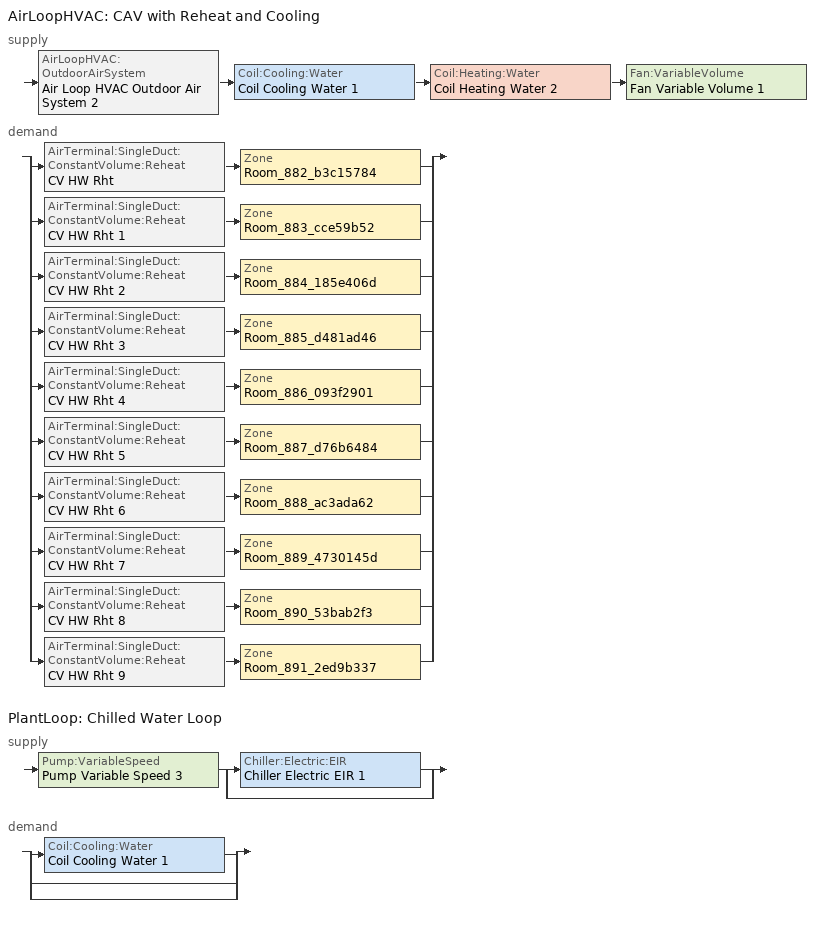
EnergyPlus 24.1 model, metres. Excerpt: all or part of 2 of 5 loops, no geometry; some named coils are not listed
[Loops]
AirLoopHVAC 'CAV with Reheat and Cooling'
 supply: AirLoopHVAC:OutdoorAirSystem 'Air Loop HVAC Outdoor Air System 2' > Coil:Cooling:Water 'Coil Cooling Water 1' > Coil:Heating:Water 'Coil Heating Water 2' > Fan:VariableVolume 'Fan Variable Volume 1'
 demand: split
  | AirTerminal:SingleDuct:ConstantVolume:Reheat 'CV HW Rht' > Zone 'Room_882_b3c15784'
  | AirTerminal:SingleDuct:ConstantVolume:Reheat 'CV HW Rht 1' > Zone 'Room_883_cce59b52'
  | AirTerminal:SingleDuct:ConstantVolume:Reheat 'CV HW Rht 2' > Zone 'Room_884_185e406d'
  | AirTerminal:SingleDuct:ConstantVolume:Reheat 'CV HW Rht 3' > Zone 'Room_885_d481ad46'
  | AirTerminal:SingleDuct:ConstantVolume:Reheat 'CV HW Rht 4' > Zone 'Room_886_093f2901'
  | AirTerminal:SingleDuct:ConstantVolume:Reheat 'CV HW Rht 5' > Zone 'Room_887_d76b6484'
  | AirTerminal:SingleDuct:ConstantVolume:Reheat 'CV HW Rht 6' > Zone 'Room_888_ac3ada62'
  | AirTerminal:SingleDuct:ConstantVolume:Reheat 'CV HW Rht 7' > Zone 'Room_889_4730145d'
  | AirTerminal:SingleDuct:ConstantVolume:Reheat 'CV HW Rht 8' > Zone 'Room_890_53bab2f3'
  | AirTerminal:SingleDuct:ConstantVolume:Reheat 'CV HW Rht 9' > Zone 'Room_891_2ed9b337'
PlantLoop 'Chilled Water Loop'
 supply: Pump:VariableSpeed 'Pump Variable Speed 3' > split
  | Chiller:Electric:EIR 'Chiller Electric EIR 1'
  | bypass
 demand: split
  | Coil:Cooling:Water 'Coil Cooling Water 1'
  | bypass
  | bypass
[ZoneControl:Thermostat] Temperature Difference Between Cutout And Setpoint {deltaC}=0
Name | Zone or ZoneList | Control Type Schedule | Control 1
Room_882_b3c15784 Thermostat | Room_882_b3c15784 | Room_882_b3c15784 Thermostat Schedule | MediumOffice Building_Setpoint
Room_883_cce59b52 Thermostat | Room_883_cce59b52 | Room_883_cce59b52 Thermostat Schedule | MediumOffice Building_Setpoint 1
Room_884_185e406d Thermostat | Room_884_185e406d | Room_884_185e406d Thermostat Schedule | MediumOffice Building_Setpoint 2
Room_885_d481ad46 Thermostat | Room_885_d481ad46 | Room_885_d481ad46 Thermostat Schedule | MediumOffice Building_Setpoint 3
Room_886_093f2901 Thermostat | Room_886_093f2901 | Room_886_093f2901 Thermostat Schedule | MediumOffice Building_Setpoint 4
Room_887_d76b6484 Thermostat | Room_887_d76b6484 | Room_887_d76b6484 Thermostat Schedule | MediumOffice Building_Setpoint 5
Room_888_ac3ada62 Thermostat | Room_888_ac3ada62 | Room_888_ac3ada62 Thermostat Schedule | MediumOffice Building_Setpoint 6
Room_889_4730145d Thermostat | Room_889_4730145d | Room_889_4730145d Thermostat Schedule | MediumOffice Building_Setpoint 7
Room_890_53bab2f3 Thermostat | Room_890_53bab2f3 | Room_890_53bab2f3 Thermostat Schedule | MediumOffice Building_Setpoint 8
Room_891_2ed9b337 Thermostat | Room_891_2ed9b337 | Room_891_2ed9b337 Thermostat Schedule | MediumOffice Building_Setpoint 9
[ThermostatSetpoint:DualSetpoint] Heating Setpoint Temperature Schedule=NECB-A-Thermostat Setpoint-Heating; Cooling Setpoint Temperature Schedule=NECB-A-Thermostat Setpoint-Cooling
MediumOffice Building_Setpoint; MediumOffice Building_Setpoint 1; MediumOffice Building_Setpoint 2; MediumOffice Building_Setpoint 3; MediumOffice Building_Setpoint 4; MediumOffice Building_Setpoint 5; MediumOffice Building_Setpoint 6; MediumOffice Building_Setpoint 7; MediumOffice Building_Setpoint 8; MediumOffice Building_Setpoint 9
[Fan:ZoneExhaust] Fan Total Efficiency=0.6; Pressure Rise {Pa}=0; System Availability Manager Coupling Mode=Decoupled
Zone Exhaust Fan; Zone Exhaust Fan 1; Zone Exhaust Fan 3; Zone Exhaust Fan 2; Zone Exhaust Fan 4; Zone Exhaust Fan 5; Zone Exhaust Fan 6; Zone Exhaust Fan 7
[AirTerminal:SingleDuct:ConstantVolume:Reheat] Availability Schedule=Always On Discrete hvac_library; Maximum Air Flow Rate {m3/s}=Autosize; Maximum Hot Water or Steam Flow Rate {m3/s}=Autosize; Minimum Hot Water or Steam Flow Rate {m3/s}=0; Convergence Tolerance=0.001; Maximum Reheat Air Temperature {C}=35
Name | Reheat Coil
CV HW Rht | CV HW Rht Coil
CV HW Rht 1 | CV HW Rht Coil 1
CV HW Rht 2 | CV HW Rht Coil 2
CV HW Rht 3 | CV HW Rht Coil 3
CV HW Rht 4 | CV HW Rht Coil 4
CV HW Rht 5 | CV HW Rht Coil 5
CV HW Rht 6 | CV HW Rht Coil 6
CV HW Rht 7 | CV HW Rht Coil 7
CV HW Rht 8 | CV HW Rht Coil 8
CV HW Rht 9 | CV HW Rht Coil 9
[Coil:Heating:Water]
Coil Heating Water 2: Availability Schedule=Always On Discrete; U-Factor Times Area Value {W/K}=Autosize; Maximum Water Flow Rate {m3/s}=Autosize; Performance Input Method=UFactorTimesAreaAndDesignWaterFlowRate; Rated Capacity {W}=Autosize; Rated Inlet Water Temperature {C}=82.2; Rated Inlet Air Temperature {C}=16.6; Rated Outlet Water Temperature {C}=71.1; Rated Outlet Air Temperature {C}=32.2; Rated Ratio for Air and Water Convection=0.5
[Zone equipment]
Room_882_b3c15784: HW Baseboard, Zone Exhaust Fan, CV HW Rht
Room_883_cce59b52: HW Baseboard 1, Zone Exhaust Fan 1, CV HW Rht 1
Room_884_185e406d: HW Baseboard 2, Zone Exhaust Fan 3, CV HW Rht 2
Room_885_d481ad46: HW Baseboard 3, Zone Exhaust Fan 2, CV HW Rht 3
Room_886_093f2901: HW Baseboard 4, Zone Exhaust Fan 4, CV HW Rht 4
Room_887_d76b6484: HW Baseboard 5, Zone Exhaust Fan 5, CV HW Rht 5
Room_888_ac3ada62: HW Baseboard 6, Zone Exhaust Fan 6, CV HW Rht 6
Room_889_4730145d: HW Baseboard 7, Zone Exhaust Fan 7, CV HW Rht 7
Room_890_53bab2f3: CV HW Rht 8
Room_891_2ed9b337: CV HW Rht 9
[Sizing:Zone] Zone Cooling Design Supply Air Temperature Input Method=SupplyAirTemperature; Zone Cooling Design Supply Air Temperature {C}=14; Zone Cooling Design Supply Air Temperature Difference {deltaC}=11.11; Zone Heating Design Supply Air Temperature Input Method=SupplyAirTemperature; Zone Heating Design Supply Air Temperature {C}=40; Zone Heating Design Supply Air Temperature Difference {deltaC}=11.11; Zone Cooling Design Supply Air Humidity Ratio {kgWater/kgDryAir}=0.0085; Zone Heating Design Supply Air Humidity Ratio {kgWater/kgDryAir}=0.008; Cooling Design Air Flow Method=DesignDay; Cooling Design Air Flow Rate {m3/s}=0; Cooling Minimum Air Flow per Zone Floor Area {m3/s-m2}=0.000762; Cooling Minimum Air Flow {m3/s}=0; Cooling Minimum Air Flow Fraction=0; Heating Design Air Flow Method=DesignDay; Heating Design Air Flow Rate {m3/s}=0; Heating Maximum Air Flow per Zone Floor Area {m3/s-m2}=0.002032; Heating Maximum Air Flow {m3/s}=0.141576; Heating Maximum Air Flow Fraction=0.3; Account for Dedicated Outdoor Air System=No; Zone Load Sizing Method=Sensible Load Only No Latent Load; Zone Latent Cooling Design Supply Air Humidity Ratio Input Method=HumidityRatioDifference; Zone Cooling Design Supply Air Humidity Ratio Difference {kgWater/kgDryAir}=0.005; Zone Latent Heating Design Supply Air Humidity Ratio Input Method=HumidityRatioDifference; Zone Humidification Design Supply Air Humidity Ratio Difference {kgWater/kgDryAir}=0.005
Name | Design Specification Outdoor Air Object
Room_882_b3c15784 | Room_882_b3c15784 DSOA Space List
Room_883_cce59b52 | Room_883_cce59b52 DSOA Space List
Room_884_185e406d | Room_884_185e406d DSOA Space List
Room_885_d481ad46 | Room_885_d481ad46 DSOA Space List
Room_886_093f2901 | Room_886_093f2901 DSOA Space List
Room_887_d76b6484 | Room_887_d76b6484 DSOA Space List
Room_888_ac3ada62 | Room_888_ac3ada62 DSOA Space List
Room_889_4730145d | Room_889_4730145d DSOA Space List
Room_890_53bab2f3 | Room_890_53bab2f3 DSOA Space List
Room_891_2ed9b337 | Room_891_2ed9b337 DSOA Space List
[Controller:MechanicalVentilation]
Controller Mechanical Ventilation 2: Availability Schedule=Always On Discrete; Demand Controlled Ventilation=No; System Outdoor Air Method=ZoneSum; Zone or ZoneList Name 1=Room_882_b3c15784; Design Specification Outdoor Air Object Name 1=MediumOffice Building_Ventilation; Zone or ZoneList Name 2=Room_883_cce59b52; Design Specification Outdoor Air Object Name 2=MediumOffice Building_Ventilation; Zone or ZoneList Name 3=Room_884_185e406d; Design Specification Outdoor Air Object Name 3=MediumOffice Building_Ventilation; Zone or ZoneList Name 4=Room_885_d481ad46; Design Specification Outdoor Air Object Name 4=MediumOffice Building_Ventilation; Zone or ZoneList Name 5=Room_886_093f2901; Design Specification Outdoor Air Object Name 5=MediumOffice Building_Ventilation; Zone or ZoneList Name 6=Room_887_d76b6484; Design Specification Outdoor Air Object Name 6=MediumOffice Building_Ventilation; Zone or ZoneList Name 7=Room_888_ac3ada62; Design Specification Outdoor Air Object Name 7=MediumOffice Building_Ventilation; Zone or ZoneList Name 8=Room_889_4730145d; Design Specification Outdoor Air Object Name 8=MediumOffice Building_Ventilation; Zone or ZoneList Name 9=Room_890_53bab2f3; Design Specification Outdoor Air Object Name 9=MediumOffice Building_Ventilation; Zone or ZoneList Name 10=Room_891_2ed9b337; Design Specification Outdoor Air Object Name 10=MediumOffice Building_Ventilation
[DesignSpecification:OutdoorAir]
MediumOffice Building_Ventilation: Outdoor Air Method=Sum; Outdoor Air Flow per Person {m3/s-person}=0.00175762; Outdoor Air Flow per Zone Floor Area {m3/s-m2}=0.000336663; Outdoor Air Flow per Zone {m3/s}=0; Outdoor Air Flow Air Changes per Hour {1/hr}=0
[DesignSpecification:OutdoorAir:SpaceList] Space Design Specification Outdoor Air Object Name 1=MediumOffice Building_Ventilation
Name | Space Name 1
Room_882_b3c15784 DSOA Space List | Room_882_b3c15784_Space
Room_883_cce59b52 DSOA Space List | Room_883_cce59b52_Space
Room_884_185e406d DSOA Space List | Room_884_185e406d_Space
Room_885_d481ad46 DSOA Space List | Room_885_d481ad46_Space
Room_886_093f2901 DSOA Space List | Room_886_093f2901_Space
Room_887_d76b6484 DSOA Space List | Room_887_d76b6484_Space
Room_888_ac3ada62 DSOA Space List | Room_888_ac3ada62_Space
Room_889_4730145d DSOA Space List | Room_889_4730145d_Space
Room_890_53bab2f3 DSOA Space List | Room_890_53bab2f3_Space
Room_891_2ed9b337 DSOA Space List | Room_891_2ed9b337_Space
[AirLoopHVAC]
CAV with Reheat and Cooling: Design Supply Air Flow Rate {m3/s}=AutoSize; Design Return Air Flow Fraction of Supply Air Flow=1
[Sizing:System]
CAV with Reheat and Cooling: Type of Load to Size On=Sensible; Design Outdoor Air Flow Rate {m3/s}=Autosize; Central Heating Maximum System Air Flow Ratio=0.3; Preheat Design Temperature {C}=7; Preheat Design Humidity Ratio {kgWater/kgDryAir}=0.008; Precool Design Temperature {C}=12.8; Precool Design Humidity Ratio {kgWater/kgDryAir}=0.008; Central Cooling Design Supply Air Temperature {C}=12.8; Central Heating Design Supply Air Temperature {C}=12.8; Type of Zone Sum to Use=NonCoincident; 100% Outdoor Air in Cooling=Yes; 100% Outdoor Air in Heating=Yes; Central Cooling Design Supply Air Humidity Ratio {kgWater/kgDryAir}=0.0085; Central Heating Design Supply Air Humidity Ratio {kgWater/kgDryAir}=0.008; Cooling Supply Air Flow Rate Method=DesignDay; Cooling Supply Air Flow Rate {m3/s}=0; Cooling Supply Air Flow Rate Per Floor Area {m3/s-m2}=0.00996765; Cooling Fraction of Autosized Cooling Supply Air Flow Rate=1; Cooling Supply Air Flow Rate Per Unit Cooling Capacity {m3/s-W}=3.94755e-05; Heating Supply Air Flow Rate Method=DesignDay; Heating Supply Air Flow Rate {m3/s}=0; Heating Supply Air Flow Rate Per Floor Area {m3/s-m2}=0.00996765; Heating Fraction of Autosized Heating Supply Air Flow Rate=1; Heating Fraction of Autosized Cooling Supply Air Flow Rate=1; Heating Supply Air Flow Rate Per Unit Heating Capacity {m3/s-W}=3.15882e-05; System Outdoor Air Method=ZoneSum; Zone Maximum Outdoor Air Fraction=1; Cooling Design Capacity Method=CoolingDesignCapacity; Cooling Design Capacity {W}=Autosize; Cooling Design Capacity Per Floor Area {W/m2}=234.7; Fraction of Autosized Cooling Design Capacity=1; Heating Design Capacity Method=HeatingDesignCapacity; Heating Design Capacity {W}=Autosize; Heating Design Capacity Per Floor Area {W/m2}=157; Fraction of Autosized Heating Design Capacity=1; Central Cooling Capacity Control Method=OnOff; Occupant Diversity=Autosize
[Controller:WaterCoil] Control Variable=Temperature; Actuator Variable=Flow; Controller Convergence Tolerance {deltaC}=Autosize; Maximum Actuated Flow {m3/s}=Autosize; Minimum Actuated Flow {m3/s}=0
Name | Action
Controller Water Coil 3 | Reverse
Controller Water Coil 2 | Normal
[Controller:OutdoorAir]
Controller Outdoor Air 2: Minimum Outdoor Air Flow Rate {m3/s}=0; Maximum Outdoor Air Flow Rate {m3/s}=Autosize; Economizer Control Type=NoEconomizer; Economizer Control Action Type=ModulateFlow; Economizer Maximum Limit Dry-Bulb Temperature {C}=28; Economizer Maximum Limit Enthalpy {J/kg}=64000; Economizer Minimum Limit Dry-Bulb Temperature {C}=-100; Lockout Type=NoLockout; Minimum Limit Type=FixedMinimum; Mechanical Ventilation Controller=Controller Mechanical Ventilation 2; High Humidity Control=No; Control High Indoor Humidity Based on Outdoor Humidity Ratio=Yes; Heat Recovery Bypass Control Type=BypassWhenWithinEconomizerLimits; Economizer Operation Staging=InterlockedWithMechanicalCooling
[SetpointManager:MixedAir] Control Variable=Temperature
Node 93 OS Default SPM; Node 95 OS Default SPM; Node 96 OS Default SPM
[Coil:Cooling:Water]
Coil Cooling Water 1: Availability Schedule=Always On Discrete; Design Water Flow Rate {m3/s}=Autosize; Design Air Flow Rate {m3/s}=Autosize; Design Inlet Water Temperature {C}=Autosize; Design Inlet Air Temperature {C}=Autosize; Design Outlet Air Temperature {C}=Autosize; Design Inlet Air Humidity Ratio {kgWater/kgDryAir}=Autosize; Design Outlet Air Humidity Ratio {kgWater/kgDryAir}=Autosize; Type of Analysis=SimpleAnalysis; Heat Exchanger Configuration=CrossFlow
[Fan:VariableVolume]
Fan Variable Volume 1: Availability Schedule=Always On Discrete; Fan Total Efficiency=0.6045; Pressure Rise {Pa}=500; Maximum Flow Rate {m3/s}=AutoSize; Fan Power Minimum Flow Rate Input Method=FixedFlowRate; Fan Power Minimum Flow Fraction=0; Fan Power Minimum Air Flow Rate {m3/s}=0; Motor Efficiency=0.93; Motor In Airstream Fraction=1; Fan Power Coefficient 1=0.0407599; Fan Power Coefficient 2=0.088045; Fan Power Coefficient 3=-0.0729261; Fan Power Coefficient 4=0.94374; Fan Power Coefficient 5=0
[SetpointManager:Warmest]
Warmest Zone Supply Air Temp Reset: Control Variable=Temperature; HVAC Air Loop=CAV with Reheat and Cooling; Minimum Setpoint Temperature {C}=15; Maximum Setpoint Temperature {C}=26; Strategy=MaximumTemperature
[PlantLoop]
Chilled Water Loop: Fluid Type=Water; Plant Equipment Operation Scheme=Chilled Water Loop Operation Schemes; Maximum Loop Temperature {C}=100; Minimum Loop Temperature {C}=0; Maximum Loop Flow Rate {m3/s}=Autosize; Minimum Loop Flow Rate {m3/s}=0; Plant Loop Volume {m3}=Autocalculate; Load Distribution Scheme=Optimal; Plant Loop Demand Calculation Scheme=SingleSetpoint; Common Pipe Simulation=None
[Sizing:Plant]
Chilled Water Loop: Loop Type=Cooling; Design Loop Exit Temperature {C}=7.22; Loop Design Temperature Difference {deltaC}=6.67; Sizing Option=NonCoincident; Zone Timesteps in Averaging Window=1; Coincident Sizing Factor Mode=None
[Pump:VariableSpeed]
Pump Variable Speed 3: Design Maximum Flow Rate {m3/s}=Autosize; Design Pump Head {Pa}=179352; Design Power Consumption {W}=Autosize; Motor Efficiency=0.9; Fraction of Motor Inefficiencies to Fluid Stream=0; Coefficient 1 of the Part Load Performance Curve=0; Coefficient 2 of the Part Load Performance Curve=1; Coefficient 3 of the Part Load Performance Curve=0; Coefficient 4 of the Part Load Performance Curve=0; Design Minimum Flow Rate {m3/s}=0; Pump Control Type=Intermittent; Skin Loss Radiative Fraction=0.5; Design Power Sizing Method=PowerPerFlowPerPressure; Design Electric Power per Unit Flow Rate {W/(m3/s)}=348701.1; Design Shaft Power per Unit Flow Rate per Unit Head {W/((m3/s)-Pa)}=1.28205; Design Minimum Flow Rate Fraction=0
[Chiller:Electric:EIR]
Chiller Electric EIR 1: Reference Capacity {W}=Autosize; Reference COP {W/W}=5.5; Reference Leaving Chilled Water Temperature {C}=6.67; Reference Entering Condenser Fluid Temperature {C}=29.4; Reference Chilled Water Flow Rate {m3/s}=Autosize; Reference Condenser Fluid Flow Rate {m3/s}=Autosize; Cooling Capacity Function of Temperature Curve=Curve Biquadratic 1; Electric Input to Cooling Output Ratio Function of Temperature Curve=Curve Biquadratic 2; Electric Input to Cooling Output Ratio Function of Part Load Ratio Curve=Curve Quadratic 1; Minimum Part Load Ratio=0.1; Maximum Part Load Ratio=1; Optimum Part Load Ratio=1; Minimum Unloading Ratio=0.2; Condenser Type=WaterCooled; Condenser Fan Power Ratio {W/W}=0; Fraction of Compressor Electric Consumption Rejected by Condenser=1; Leaving Chilled Water Lower Temperature Limit {C}=2; Chiller Flow Mode=NotModulated; Sizing Factor=1; Basin Heater Capacity {W/K}=0; Basin Heater Setpoint Temperature {C}=10; Condenser Heat Recovery Relative Capacity Fraction=1
[SetpointManager:Scheduled]
Setpoint Manager Scheduled 6: Control Variable=Temperature; Schedule=Chilled_Water_Temperature 1
[PlantEquipmentOperationSchemes]
Chilled Water Loop Operation Schemes: Control Scheme Object Type 1=PlantEquipmentOperation:CoolingLoad; Control Scheme Name 1=Chilled Water Loop Cooling Operation Scheme; Control Scheme Schedule Name 1=Always On Discrete
[PlantEquipmentOperation:CoolingLoad]
Chilled Water Loop Cooling Operation Scheme: Load Range Lower Limit 1 {W}=0; Load Range Upper Limit 1 {W}=1000000000; Range Equipment List Name 1=Chilled Water Loop Cooling Equipment List
[PlantEquipmentList]
Chilled Water Loop Cooling Equipment List: Chiller:Electric:EIR, Chiller Electric EIR 1
[EnergyManagementSystem:Sensor] Output:Variable or Output:Meter=Zone Air Temperature
Name | Output:Variable or Output:Meter Index Key
Energy_Management_System_Sensor_1 | Room_890_53bab2f3
Energy_Management_System_Sensor_2 | Room_891_2ed9b337
[Schedule:Day:Interval]
Schedule Day 34; Schedule Day 33; NECB-A-Thermostat Setpoint-Heating_Hol 1: No, 24:00, 18
Schedule Day 32; NECB-A-Thermostat Setpoint-Heating_Default: No, 06:00, 18, 07:00, 20, 21:00, 22, 24:00, 18
Schedule Day 28; Schedule Day 27; NECB-A-Thermostat Setpoint-Cooling_Hol 1: No, 24:00, 35
Schedule Day 26; NECB-A-Thermostat Setpoint-Cooling_Default: No, 06:00, 35, 21:00, 24, 24:00, 35
Chilled_Water_Temperature_Default 1; Chilled_Water_Temperature_Summer_Design_Day 1; Chilled_Water_Temperature_Winter_Design_Day 1: No, 24:00, 6.7
[Schedule:Week:Daily]
NECB-A-Thermostat Setpoint-Heating Week Rule - Jan1-Dec31: Schedule Day 34, Schedule Day 32, Schedule Day 32, Schedule Day 32, Schedule Day 32, Schedule Day 32, Schedule Day 33, NECB-A-Thermostat Setpoint-Heating_Hol 1, NECB-A-Thermostat Setpoint-Heating_Default, NECB-A-Thermostat Setpoint-Heating_Default, NECB-A-Thermostat Setpoint-Heating_Default, NECB-A-Thermostat Setpoint-Heating_Default
NECB-A-Thermostat Setpoint-Cooling Week Rule - Jan1-Dec31: Schedule Day 28, Schedule Day 26, Schedule Day 26, Schedule Day 26, Schedule Day 26, Schedule Day 26, Schedule Day 27, NECB-A-Thermostat Setpoint-Cooling_Hol 1, NECB-A-Thermostat Setpoint-Cooling_Default, NECB-A-Thermostat Setpoint-Cooling_Default, NECB-A-Thermostat Setpoint-Cooling_Default, NECB-A-Thermostat Setpoint-Cooling_Default
Chilled_Water_Temperature 1 Week Rule - Jan1-Dec31: Chilled_Water_Temperature_Default 1, Chilled_Water_Temperature_Default 1, Chilled_Water_Temperature_Default 1, Chilled_Water_Temperature_Default 1, Chilled_Water_Temperature_Default 1, Chilled_Water_Temperature_Default 1, Chilled_Water_Temperature_Default 1, Chilled_Water_Temperature_Default 1, Chilled_Water_Temperature_Summer_Design_Day 1, Chilled_Water_Temperature_Winter_Design_Day 1, Chilled_Water_Temperature_Default 1, Chilled_Water_Temperature_Default 1
[Schedule:Year]
NECB-A-Thermostat Setpoint-Heating: NECB-A-Thermostat Setpoint-Heating Week Rule - Jan1-Dec31, 1, 1, 12, 31
NECB-A-Thermostat Setpoint-Cooling: NECB-A-Thermostat Setpoint-Cooling Week Rule - Jan1-Dec31, 1, 1, 12, 31
Chilled_Water_Temperature 1: Chilled_Water_Temperature 1 Week Rule - Jan1-Dec31, 1, 1, 12, 31
[Schedule:Compact]
Room_882_b3c15784 Thermostat Schedule; Room_883_cce59b52 Thermostat Schedule; Room_884_185e406d Thermostat Schedule; Room_885_d481ad46 Thermostat Schedule; Room_886_093f2901 Thermostat Schedule; Room_887_d76b6484 Thermostat Schedule; Room_888_ac3ada62 Thermostat Schedule; Room_889_4730145d Thermostat Schedule; Room_890_53bab2f3 Thermostat Schedule; Room_891_2ed9b337 Thermostat Schedule: Through: 12/31, For: AllDays, Until: 24:00, 4
[Schedule:Constant] Hourly Value=1
Always On Discrete hvac_library; Always On Discrete
[Curve:Biquadratic] Minimum Value of x {BasedOnField A2}=5; Maximum Value of x {BasedOnField A2}=10; Minimum Value of y {BasedOnField A3}=24; Maximum Value of y {BasedOnField A3}=35
Name | Coefficient1 Constant | Coefficient2 x | Coefficient3 x**2 | Coefficient4 y | Coefficient5 y**2 | Coefficient6 x*y
Curve Biquadratic 1 | 0.258 | 0.0389 | -0.000217 | 0.0469 | -0.000943 | -0.000343
Curve Biquadratic 2 | 0.934 | -0.0582 | 0.0045 | 0.00243 | 0.000486 | -0.00122
[Curve:Quadratic]
Curve Quadratic 1: Coefficient1 Constant=0.222903; Coefficient2 x=0.313387; Coefficient3 x**2=0.46371; Minimum Value of x {BasedOnField A2}=0; Maximum Value of x {BasedOnField A2}=1
